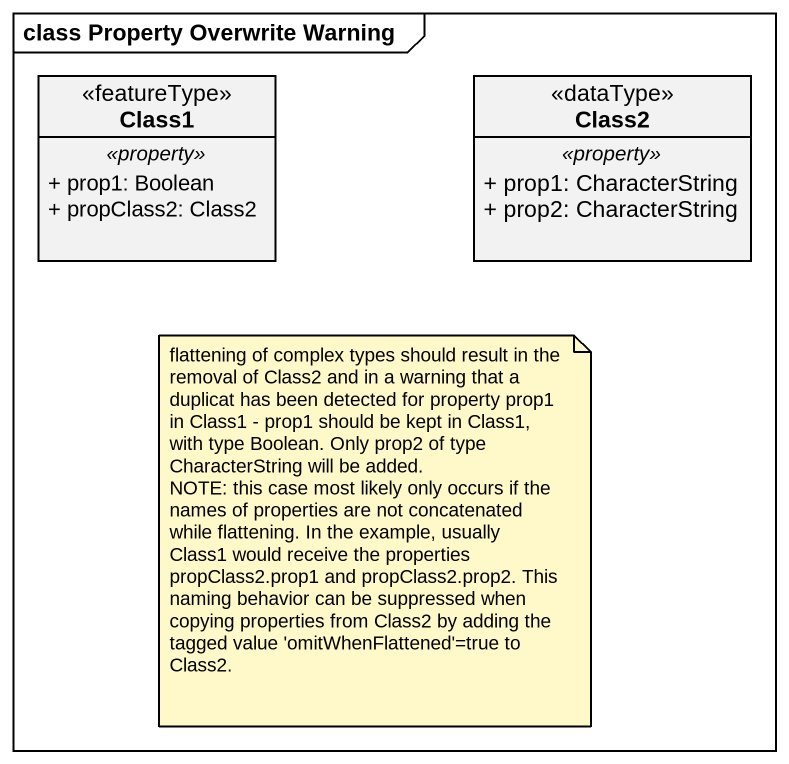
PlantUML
@startuml
mainframe class Property Overwrite Warning
hide circle
hide empty members
skinparam classAttributeIconSize 0
class Class1 <<featureType>> {
  .. <<property>> ..
  + prop1: Boolean
  + propClass2: Class2
}
class Class2 <<dataType>> {
  .. <<property>> ..
  + prop1: CharacterString
  + prop2: CharacterString
}
note as N1
  flattening of complex types should result in the removal of Class2 and in a warning that a duplicat has been detected for property prop1 in Class1 - prop1 should be kept in Class1, with type Boolean. Only prop2 of type CharacterString will be added.
  NOTE: this case most likely only occurs if the names of properties are not concatenated while flattening. In the example, usually Class1 would receive the properties propClass2.prop1 and propClass2.prop2. This naming behavior can be suppressed when copying properties from Class2 by adding the tagged value 'omitWhenFlattened'=true to Class2.
end note
@enduml
